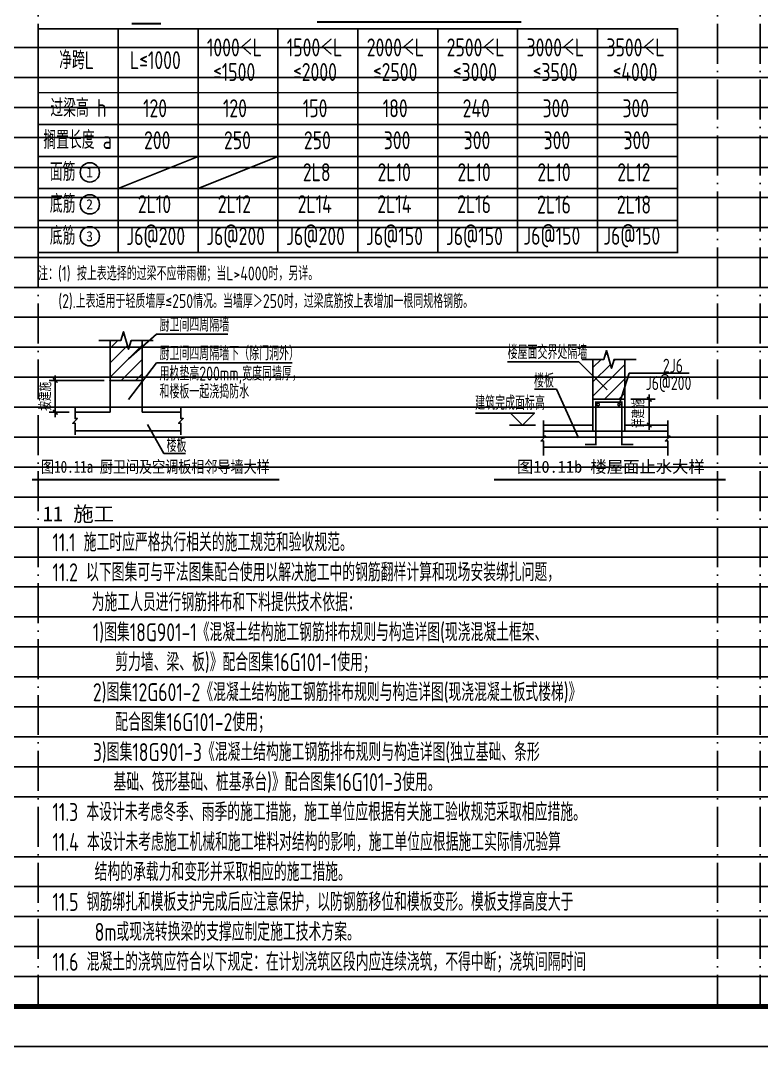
# Model space of a CAD drawing. Extents: x -461650 to 361314, y 245336 to 769729.
# Drawn here: x -305765 to -287218, y 676683 to 702361 of the extents above; entities that cross this region are included whole.
import ezdxf
from ezdxf.enums import TextEntityAlignment as Align

# ---------------------------------------------------------------- set-up
doc = ezdxf.new("R2010")
doc.units = 0
doc.header["$LTSCALE"] = 1000
doc.linetypes.add('D1', pattern=[14, 10, -2, 0, -2])
doc.layers.get('0').update_dxf_attribs({"linetype": 'CONTINUOUS'})
doc.layers.get('DEFPOINTS').update_dxf_attribs({"linetype": 'CONTINUOUS'})
for name, color, linetype in [('C-SHET-TTLB', 11, 'CONTINUOUS'), ('S-DETL-DIM', 151, 'CONTINUOUS'), ('S-DETL-HATCH', 253, 'CONTINUOUS'), ('S-DETL-LINE1', 2, 'CONTINUOUS'), ('S-DETL-RBAR', 1, 'CONTINUOUS'), ('S-DETL-TEXT', 7, 'CONTINUOUS')]:
    doc.layers.add(name, color=color, linetype=linetype)
doc.layers.add('S-1-TEXT', color=7, linetype='CONTINUOUS', lineweight=18)
doc.styles.add('TS', font='tssdeng.shx', dxfattribs={"width": 0.7, "bigfont": 'tssdchn.shx'})
doc.styles.add('TXT5', font='simhei.ttf')
doc.styles.add('黑体', font='simhei.ttf')
doc.dimstyles.new('DIM25', dxfattribs={"dimtxt": 300, "dimasz": 0.8, "dimexe": 150, "dimexo": 150, "dimgap": 100, "dimtad": 1, "dimdec": 0, "dimlfac": 0.25, "dimrnd": 1, "dimzin": 0, "dimdsep": 46, "dimtxsty": 'TS', "dimblk": '_DIMX', "dimcen": 0, "dimclrd": 256, "dimclre": 256, "dimclrt": 43, "dimadec": 1, "dimazin": 0, "dimtfac": 1, "dimtdec": 0, "dimtix": 1, "dimtmove": 2, "dimatfit": 3, "dimldrblk": 'ARCHTICK', "dimfxl": 0, "dimtolj": 1, "dimtzin": 1, "dimarcsym": 0})

# ---------------------------------------------------------------- blocks, each defined once
blk = doc.blocks.new('_DIMX')
blk.add_line((-150, 0), (150, 0))
at = {"const_width": 50}
blk.add_lwpolyline([(-70, -70), (70, 70)], dxfattribs=at)
blk = doc.blocks.new('*D2134')
at = {"layer": 'DEFPOINTS', "color": 0}
for p in [(-303524, 693355), (-304896, 692555), (-304399, 692555)]:
    blk.add_point(p, dxfattribs=at)
at = {"layer": 'S-DETL-DIM', "lineweight": -2}
for p, q in [((-303674, 693355), (-305046, 693355)), ((-304896, 693354), (-304896, 692556)), ((-304549, 692555), (-305046, 692555))]:
    blk.add_line(p, q, dxfattribs=at)
at = {"layer": 'S-DETL-DIM', "lineweight": -2, "xscale": 0.8, "yscale": 0.8, "zscale": 0.8}
for p, rotation in [((-304896, 693355), 90), ((-304896, 692555), 270)]:
    blk.add_blockref('_DIMX', p, dxfattribs=dict(at, rotation=rotation))
at = {"layer": 'S-DETL-DIM', "color": 43, "insert": (-305146, 692955), "char_height": 300, "attachment_point": 5, "rotation": 90, "style": 'TS'}
blk.add_mtext('\\A1;按建施', dxfattribs=at)
blk = doc.blocks.new('_ArchTick')
at = {"color": 0, "linetype": 'ByBlock', "const_width": 0.15}
blk.add_lwpolyline([(-0.5, -0.5), (0.5, 0.5)], dxfattribs=at)
blk = doc.blocks.new('*D2135')
at = {"layer": 'DEFPOINTS', "color": 0}
for p in [(-290636, 692881), (-290636, 692234), (-290026, 692234)]:
    blk.add_point(p, dxfattribs=at)
at = {"layer": 'S-DETL-DIM', "lineweight": -2}
for p, q in [((-290486, 692881), (-289876, 692881)), ((-290026, 692880), (-290026, 692235)), ((-290486, 692234), (-289876, 692234))]:
    blk.add_line(p, q, dxfattribs=at)
at = {"layer": 'S-DETL-DIM', "lineweight": -2, "xscale": 0.8, "yscale": 0.8, "zscale": 0.8}
for p, rotation in [((-290026, 692881), 90), ((-290026, 692234), 270)]:
    blk.add_blockref('_DIMX', p, dxfattribs=dict(at, rotation=rotation))
at = {"layer": 'S-DETL-DIM', "color": 43, "insert": (-290299, 692523), "char_height": 300, "attachment_point": 5, "rotation": 90, "style": 'TS'}
blk.add_mtext('\\A1;详建施', dxfattribs=at)

msp = doc.modelspace()

# ---------------------------------------------------------------- hatches: boundary and pattern name
at = {"layer": 'S-DETL-HATCH'}
h = msp.add_hatch(dxfattribs=at)
h.set_pattern_fill('ANSI31', color=256, scale=80, style=0)
h.set_pattern_definition([(45, (-924801.93, 750708.64), (-179.60512, 179.60512), [])])
h.paths.add_polyline_path([(-302723.88, 693355.25), (-302723.88, 694353.26), (-302993.88, 694353.26), (-303063.88, 694133.26), (-303183.88, 694573.26), (-303253.88, 694353.26), (-303523.88, 694353.26), (-303523.88, 693355.25)])
h = msp.add_hatch(dxfattribs=at)
h.set_pattern_fill('ANSI31', color=256, scale=80, style=0)
h.set_pattern_definition([(45, (-921250.8, 750309.5), (-179.60512, 179.60512), [])])
h.paths.add_polyline_path([(-290635.69, 692881.09), (-290635.69, 693879.11), (-290905.69, 693879.11), (-290975.69, 693659.11), (-291095.69, 694099.11), (-291165.69, 693879.11), (-291435.69, 693879.11), (-291435.69, 692881.09)])

# ---------------------------------------------------------------- linework, layer by layer
at = {"layer": 'C-SHET-TTLB'}
msp.add_lwpolyline([(-239478.08, 736083.4), (-239478.08, 676683.4), (-344578.08, 676683.4), (-344578.08, 736083.4)], close=True, dxfattribs=at)
at = {"layer": 'C-SHET-TTLB', "const_width": 120}
msp.add_lwpolyline([(-342738.08, 735083.4), (-240478.08, 735083.4), (-240478.08, 677683.4), (-342738.08, 677683.4)], close=True, dxfattribs=at)
at = {"layer": 'DEFPOINTS', "color": 252, "linetype": 'D1', "ltscale": 0.1}
for p, q in [((-305322.08, 731683.4), (-305322.08, 677683.4)), ((-288322.08, 731683.4), (-288322.08, 677683.4)), ((-287250.08, 731683.4), (-287250.08, 677683.4))]:
    msp.add_line(p, q, dxfattribs=at)
at = {"layer": 'DEFPOINTS', "color": 252}
for p, q in [((-342738.08, 701683.4), (-269178.08, 701683.4)), ((-342738.08, 700933.4), (-269178.08, 700933.4)), ((-342738.08, 700183.4), (-269178.08, 700183.4)), ((-342738.08, 699433.4), (-269178.08, 699433.4)), ((-342738.08, 698683.4), (-269178.08, 698683.4)), ((-342738.08, 697933.4), (-269178.08, 697933.4)), ((-342738.08, 697183.4), (-269178.08, 697183.4)), ((-342738.08, 696433.4), (-269178.08, 696433.4)), ((-342738.08, 695683.4), (-269178.08, 695683.4)), ((-342738.08, 694933.4), (-269178.08, 694933.4)), ((-342738.08, 694183.4), (-269178.08, 694183.4)), ((-342738.08, 693433.4), (-269178.08, 693433.4)), ((-342738.08, 692683.4), (-269178.08, 692683.4)), ((-342738.08, 691933.4), (-269178.08, 691933.4)), ((-342738.08, 691183.4), (-269178.08, 691183.4)), ((-342738.08, 690433.4), (-269178.08, 690433.4)), ((-342738.08, 689683.4), (-269178.08, 689683.4)), ((-342738.08, 688933.4), (-269178.08, 688933.4)), ((-342738.08, 688183.4), (-269178.08, 688183.4)), ((-342738.08, 687433.4), (-269178.08, 687433.4)), ((-342738.08, 686683.4), (-269178.08, 686683.4)), ((-342738.08, 685933.4), (-269178.08, 685933.4)), ((-342738.08, 685183.4), (-269178.08, 685183.4)), ((-342738.08, 684433.4), (-269178.08, 684433.4)), ((-342738.08, 683683.4), (-269178.08, 683683.4)), ((-342738.08, 682933.4), (-269178.08, 682933.4)), ((-342738.08, 681433.4), (-269178.08, 681433.4)), ((-342738.08, 680683.4), (-269178.08, 680683.4)), ((-342738.08, 679933.4), (-269178.08, 679933.4)), ((-342738.08, 679183.4), (-269178.08, 679183.4)), ((-342738.08, 678433.4), (-269178.08, 678433.4))]:
    msp.add_line(p, q, dxfattribs=at)
at = {"layer": 'S-DETL-DIM'}
for points in [[(-303803.88, 694353.26), (-303253.88, 694353.26), (-303183.88, 694573.26), (-303063.88, 694133.26), (-302993.88, 694353.26), (-302443.88, 694353.26)], [(-291715.69, 693879.11), (-291165.69, 693879.11), (-291095.69, 694099.11), (-290975.69, 693659.11), (-290905.69, 693879.11), (-290355.69, 693879.11)], [(-304398.58, 691991.1), (-304398.58, 692282.03), (-304456.76, 692282.04), (-304340.4, 692398.4), (-304398.58, 692398.41), (-304398.58, 692689.33)], [(-301751.69, 691991.1), (-301751.69, 692282.03), (-301809.86, 692282.04), (-301693.51, 692398.4), (-301751.69, 692398.41), (-301751.69, 692689.33)], [(-292678.28, 691474.99), (-292678.28, 691838.24), (-292736.46, 691838.25), (-292620.11, 691954.6), (-292678.28, 691954.61), (-292678.28, 692349.99)], [(-289563.18, 691474.99), (-289563.18, 691838.24), (-289621.36, 691838.25), (-289505, 691954.6), (-289563.18, 691954.61), (-289563.18, 692349.99)]]:
    msp.add_lwpolyline(points, dxfattribs=at)
at = {"layer": 'S-DETL-LINE1'}
for p, q in [((-303523.88, 694353.26), (-303523.88, 692555.39)), ((-302723.88, 694353.26), (-302723.88, 692555.39)), ((-291435.69, 692081.09), (-291435.69, 693879.11)), ((-290635.69, 692081.09), (-290635.69, 693879.11)), ((-303523.88, 693355.25), (-302723.88, 693355.25)), ((-291435.69, 692881.09), (-290635.69, 692881.09)), ((-303523.88, 692555.39), (-304398.58, 692555.39)), ((-301751.69, 692555.39), (-302723.88, 692555.39)), ((-301751.69, 692089.9), (-304398.58, 692089.9)), ((-292678.28, 692234.09), (-291435.69, 692234.09)), ((-289563.18, 692081.09), (-292678.28, 692081.09)), ((-289563.18, 692234.09), (-290635.69, 692234.09)), ((-292678.28, 691681.09), (-289569.85, 691681.09))]:
    msp.add_line(p, q, dxfattribs=at)
at = {"layer": 'S-DETL-LINE1', "color": 0, "linetype": 'ByBlock'}
for p in [(-303523.88, 693355.25), (-302723.88, 693355.25)]:
    msp.add_point(p, dxfattribs=at)
at = {"layer": 'S-DETL-RBAR', "color": 1, "const_width": 40}
msp.add_lwpolyline([(-291636.7, 691752.13), (-291365.69, 691752.13), (-291365.69, 692811.09), (-290713.3, 692811.09), (-290713.3, 691751.03), (-290424.03, 691751.03)], dxfattribs=at)
at = {"layer": 'S-DETL-RBAR', "color": 1, "const_width": 60}
for points in [[(-291288.19, 692751.09, -1), (-291323.19, 692751.09, -1)], [(-290765.76, 692751.09, -1), (-290800.76, 692751.09, -1)]]:
    msp.add_lwpolyline(points, format="xyb", close=True, dxfattribs=at)
at = {"layer": 'S-DETL-TEXT'}
for p, q in [((-301322.08, 702156.12), (-301322.08, 696556.12)), ((-299322.08, 702156.12), (-299322.08, 696556.12)), ((-297322.08, 702156.12), (-297322.08, 696556.12)), ((-295322.08, 702156.12), (-295322.08, 696556.12)), ((-293322.08, 702156.12), (-293322.08, 696556.12)), ((-291322.08, 702156.12), (-291322.08, 696556.12)), ((-289322.08, 702156.12), (-289322.08, 696556.12)), ((-305322.08, 699756.12), (-289322.08, 699756.12)), ((-305322.08, 698956.12), (-289322.08, 698956.12)), ((-303322.08, 698156.12), (-301322.08, 698956.12)), ((-301322.08, 698156.12), (-299322.08, 698956.12)), ((-305322.08, 698156.12), (-289322.08, 698156.12)), ((-305322.08, 697356.12), (-289322.08, 697356.12)), ((-303059.39, 693894.58), (-302357.67, 694508.66)), ((-302357.67, 694508.66), (-300572.92, 694508.66)), ((-291789.61, 693818.85), (-293574.36, 693818.85)), ((-291079.99, 693116.62), (-291789.61, 693818.85)), ((-303059.39, 692874.75), (-302357.67, 693789.95)), ((-302357.67, 693789.95), (-298969, 693789.95)), ((-290530.64, 693534.41), (-290783.26, 692751.09)), ((-290530.64, 693534.41), (-289026.13, 693534.41)), ((-292352.48, 693136.3), (-292900.62, 693136.3)), ((-291794.5, 691920.17), (-292352.48, 693136.3)), ((-302582.83, 692252.72), (-302180.2, 691524.34)), ((-292877.03, 692234.09), (-293523.49, 692234.09)), ((-302180.2, 691524.34), (-301632.06, 691524.34))]:
    msp.add_line(p, q, dxfattribs=at)
for points, const_width in [([(-302247.92, 702283.04), (-302981.4, 702283.04)], 50), ([(-298346.4, 702322.95), (-293229.03, 702322.95)], 50), ([(-289322.08, 702156.12), (-289322.08, 696556.12), (-305322.08, 696556.12), (-305322.08, 702156.12), (-289322.08, 702156.12)], 40), ([(-303322.08, 702156.12), (-303322.08, 696556.12)], 40), ([(-305322.08, 700556.12), (-289322.08, 700556.12)], 40), ([(-305479.81, 690871.86), (-299285.18, 690871.86)], 50), ([(-293916.72, 690871.86), (-288112.66, 690871.86)], 50)]:
    msp.add_lwpolyline(points, dxfattribs=dict(at, const_width=const_width))
at = {"layer": 'S-DETL-TEXT', "flags": 128}
msp.add_lwpolyline([(-294380.19, 692534.09), (-292900.26, 692534.09), (-293200.26, 692234.09), (-293500.26, 692534.09)], dxfattribs=at)
at = {"layer": 'S-DETL-TEXT'}
for centre in [(-304030.59, 698560.33), (-304030.59, 697760.33), (-304030.59, 696960.33)]:
    msp.add_circle(centre, 241.41, dxfattribs=at)

# ---------------------------------------------------------------- texts
at = {"layer": 'S-1-TEXT', "style": '黑体'}
msp.add_text('11 施工', height=375, dxfattribs=at).set_placement((-305210.21, 689825.83))
at = {"layer": 'S-1-TEXT', "style": 'TS', "width": 0.75}
for s, p in [('11.1 施工时应严格执行相关的施工规范和验收规范。', (-304965.3, 689075.83)), ('11.2 以下图集可与平法图集配合使用以解决施工中的钢筋翻样计算和现场安装绑扎问题，', (-304965.3, 688325.83)), ('为施工人员进行钢筋排布和下料提供技术依据：', (-303983.81, 687575.83)), ('1)图集18G901-1《混凝土结构施工钢筋排布规则与构造详图(现浇混凝土框架、', (-303954, 686825.83)), ('剪力墙、梁、板)》配合图集16G101-1使用；', (-303394.24, 686075.83)), ('2)图集12G601-2《混凝土结构施工钢筋排布规则与构造详图(现浇混凝土板式楼梯)》', (-303954, 685325.83)), ('配合图集16G101-2使用；', (-303394.24, 684575.83)), ('3)图集18G901-3《混凝土结构施工钢筋排布规则与构造详图(独立基础、条形', (-303954, 683825.83)), ('基础、筏形基础、桩基承台)》配合图集16G101-3使用。', (-303438.81, 683075.83)), ('11.3 本设计未考虑冬季、雨季的施工措施，施工单位应根据有关施工验收规范采取相应措施。', (-304965.3, 682325.83)), ('11.4 本设计未考虑施工机械和施工堆料对结构的影响，施工单位应根据施工实际情况验算', (-304965.3, 681575.83)), ('结构的承载力和变形并采取相应的施工措施。', (-303910.14, 680825.83)), ('11.5 钢筋绑扎和模板支护完成后应注意保护，以防钢筋移位和模板变形。模板支撑高度大于', (-304965.3, 680075.83)), ('8m或现浇转换梁的支撑应制定施工技术方案。', (-303910.14, 679325.83)), ('11.6 混凝土的浇筑应符合以下规定：在计划浇筑区段内应连续浇筑，不得中断；浇筑间隔时间', (-304965.3, 678575.83))]:
    msp.add_text(s, height=450, dxfattribs=at).set_placement(p)
at = {"layer": 'S-DETL-TEXT', "style": 'TS', "width": 0.75}
for s, height, p in [('1000＜L', 450, (-301098.83, 701462.7)), ('1500＜L', 450, (-299098.83, 701462.7)), ('2000＜L', 450, (-297098.83, 701462.7)), ('2500＜L', 450, (-295098.83, 701462.7)), ('3000＜L', 450, (-293098.83, 701462.7)), ('3500＜L', 450, (-291098.83, 701462.7)), ('净跨L', 450, (-304797.77, 701143.81)), (' L≤1000', 450, (-303231.78, 701143.81)), ('≤1500', 450, (-300945.12, 700847.88)), ('≤2000', 450, (-298945.12, 700847.88)), ('≤2500', 450, (-296945.12, 700847.88)), ('≤3000', 450, (-294945.12, 700847.88)), ('≤3500', 450, (-292945.12, 700847.88)), ('≤4000', 450, (-290945.12, 700847.88)), ('过梁高 h', 450, (-305018.94, 699947.46)), ('120', 450, (-302698.52, 699939.77)), ('120', 450, (-300698.52, 699939.77)), ('150', 450, (-298698.52, 699939.77)), ('180', 450, (-296698.52, 699939.77)), ('240', 450, (-294698.52, 699939.77)), ('300', 450, (-292698.52, 699939.77)), ('300', 450, (-290698.52, 699939.77)), ('搁置长度 a', 450, (-305193.36, 699147.46)), ('200', 450, (-302672.56, 699139.77)), ('250', 450, (-300672.56, 699139.77)), ('250', 450, (-298672.56, 699139.77)), ('300', 450, (-296672.56, 699139.77)), ('300', 450, (-294672.56, 699139.77)), ('300', 450, (-292672.56, 699139.77)), ('300', 450, (-290672.56, 699139.77)), ('面筋', 450, (-305030.97, 698347.46)), ('2L8', 450, (-298698.52, 698339.77)), ('2L10', 450, (-296828.33, 698339.77)), ('2L10', 450, (-294828.33, 698339.77)), ('2L10', 450, (-292828.33, 698339.77)), ('2L12', 450, (-290828.33, 698339.77)), ('底筋', 450, (-305030.97, 697547.46)), ('2L10', 450, (-302828.33, 697539.77)), ('2L12', 450, (-300828.33, 697539.77)), ('2L14', 450, (-298828.33, 697539.77)), ('2L14', 450, (-296834.82, 697539.77)), ('2L16', 450, (-294834.82, 697539.77)), ('2L16', 450, (-292834.82, 697530.93)), ('2L18', 450, (-290838.03, 697526.95)), ('底筋', 450, (-305030.97, 696747.46)), ('J6@200', 450, (-303116.21, 696739.77)), ('J6@200', 450, (-301116.21, 696739.77)), ('J6@200', 450, (-299116.21, 696739.77)), ('J6@150', 450, (-297116.21, 696739.77)), ('J6@150', 450, (-295116.21, 696739.77)), ('J6@150', 450, (-293178.63, 696748.68)), ('J6@150', 450, (-291178.63, 696748.68)), ('注：(1) 按上表选择的过梁不应带雨棚；当L>4000时，另详。', 350, (-305324.42, 695855.79)), (' (2).上表适用于轻质墙厚≤250情况。当墙厚＞250时，过梁底筋按上表增加一根同规格钢筋。', 350, (-304975.58, 695163.5)), ('厨卫间四周隔墙', 350, (-302286.63, 694576.18)), ('厨卫间四周隔墙下（除门洞外）', 350, (-302286.63, 693857.46)), ('楼屋面交界处隔墙', 350, (-293573.72, 693886.37)), ('2J6', 350, (-289687.33, 693546.95)), ('用杦垫高200mm,宽度同墙厚，', 350, (-302286.63, 693350.68)), ('楼板', 350, (-292911.6, 693173.43)), ('J6@200', 350, (-290116.92, 693112.86)), ('和楼板一起浇捣防水', 350, (-302286.63, 692902.18)), ('建筑完成面标高', 350, (-294385.43, 692615.43)), ('楼板', 350, (-302109.15, 691561.47))]:
    msp.add_text(s, height=height, dxfattribs=at).set_placement(p)
at = {"layer": 'S-DETL-TEXT', "style": 'TXT5'}
for s, p in [('1', (-304120.89, 698438.05)), ('2', (-304120.89, 697638.05)), ('3', (-304120.89, 696838.05))]:
    msp.add_text(s, height=250, dxfattribs=at).set_placement(p)
at = {"layer": 'S-DETL-TEXT', "style": '黑体', "width": 0.8}
msp.add_text('图10.11a 厨卫间及空调板相邻导墙大样', height=300, dxfattribs=at).set_placement((-302388.47, 691043.03), align=Align.CENTER)
at = {"layer": 'S-DETL-TEXT', "style": '黑体'}
msp.add_text('图10.11b 楼屋面止水大样', height=300, dxfattribs=at).set_placement((-290988.05, 691043.03), align=Align.CENTER)

# ---------------------------------------------------------------- dimensions: what is measured, and where the dimension line sits
at = {"layer": 'S-DETL-DIM'}
dim = msp.add_linear_dim(base=(-304895.51, 692555.39), p1=(-303523.88, 693355.25), p2=(-304398.58, 692555.39), angle=90, text='按建施', dimstyle='DIM25', dxfattribs=at)
dim.commit()
dim.dimension.update_dxf_attribs({"geometry": '*D2134', "text_midpoint": (-305145.51, 692955.32)})
dim = msp.add_linear_dim(base=(-290026.28, 692234.09), p1=(-290635.69, 692881.09), p2=(-290635.69, 692234.09), angle=90, text='详建施', dimstyle='DIM25', dxfattribs=at)
dim.commit()
dim.dimension.update_dxf_attribs({"geometry": '*D2135', "text_midpoint": (-290298.89, 692522.99), "dimtype": 160})

doc.saveas('drawing.dxf')
